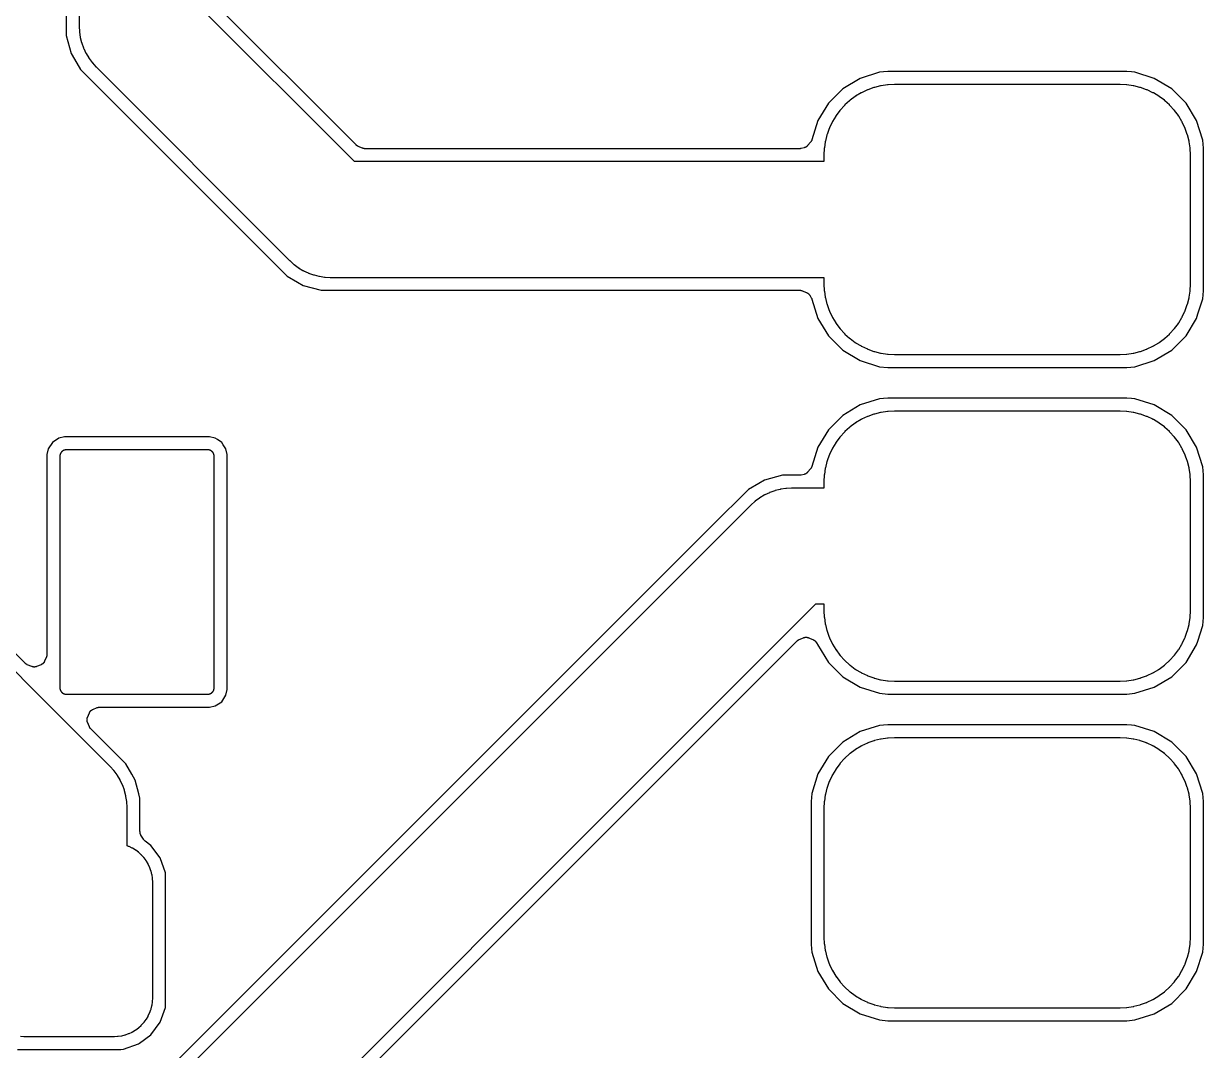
# Model space of a CAD drawing. Header units: metres. Extents: x 95.8 to 136.2, y -96.2 to -61.8.
# Drawn here: x 100.47 to 109.64, y -77.82 to -69.84 of the extents above; entities that cross this region are included whole.
import ezdxf

# ---------------------------------------------------------------- set-up
doc = ezdxf.new("R2010")
doc.units = ezdxf.units.M

msp = doc.modelspace()

# ---------------------------------------------------------------- linework, layer by layer
for points in [[(100.8998, -68.9869), (100.8998, -69.854), (100.8998, -69.8552), (100.8999, -69.8565), (100.9018, -69.8957), (100.9019, -69.8969), (100.902, -69.8981), (100.9021, -69.8993), (100.9023, -69.9006), (100.908, -69.9394), (100.9082, -69.9406), (100.9085, -69.9418), (100.9087, -69.943), (100.909, -69.9442), (100.9185, -69.9823), (100.9188, -69.9835), (100.9192, -69.9847), (100.9196, -69.9859), (100.92, -69.987), (100.9332, -70.024), (100.9336, -70.0251), (100.9341, -70.0263), (100.9346, -70.0274), (100.9351, -70.0285), (100.9519, -70.064), (100.9524, -70.0651), (100.953, -70.0662), (100.9536, -70.0673), (100.9542, -70.0684), (100.9744, -70.102), (100.975, -70.1031), (100.9757, -70.1041), (100.9764, -70.1051), (100.9771, -70.1061), (101.0005, -70.1377), (101.0012, -70.1386), (101.002, -70.1396), (101.0028, -70.1405), (101.0036, -70.1415), (101.03, -70.1706), (101.0308, -70.1715), (101.0317, -70.1723), (102.5362, -71.6768), (102.537, -71.6777), (102.5379, -71.6785), (102.567, -71.7049), (102.568, -71.7057), (102.5689, -71.7065), (102.5699, -71.7073), (102.5708, -71.708), (102.6024, -71.7314), (102.6034, -71.7321), (102.6044, -71.7328), (102.6054, -71.7335), (102.6065, -71.7341), (102.6401, -71.7543), (102.6412, -71.7549), (102.6423, -71.7555), (102.6434, -71.7561), (102.6445, -71.7566), (102.68, -71.7734), (102.6811, -71.7739), (102.6822, -71.7744), (102.6834, -71.7749), (102.6845, -71.7753), (102.7215, -71.7885), (102.7226, -71.7889), (102.7238, -71.7893), (102.725, -71.7897), (102.7262, -71.79), (102.7643, -71.7995), (102.7655, -71.7998), (102.7667, -71.8), (102.7679, -71.8003), (102.7691, -71.8005), (102.8079, -71.8062), (102.8092, -71.8064), (102.8104, -71.8065), (102.8116, -71.8066), (102.8128, -71.8067), (102.852, -71.8086), (102.8533, -71.8087), (102.8545, -71.8087), (106.6916, -71.8087), (106.6916, -71.8585), (106.6916, -71.8597), (106.6917, -71.861), (106.6941, -71.91), (106.6941, -71.9112), (106.6942, -71.9124), (106.6944, -71.9136), (106.6945, -71.9148), (106.7017, -71.9634), (106.7019, -71.9646), (106.7022, -71.9658), (106.7024, -71.967), (106.7027, -71.9682), (106.7146, -72.0158), (106.7149, -72.017), (106.7153, -72.0182), (106.7157, -72.0193), (106.7161, -72.0205), (106.7326, -72.0667), (106.733, -72.0678), (106.7335, -72.069), (106.7339, -72.0701), (106.7345, -72.0712), (106.7554, -72.1156), (106.756, -72.1167), (106.7565, -72.1178), (106.7571, -72.1188), (106.7578, -72.1199), (106.783, -72.162), (106.7836, -72.163), (106.7843, -72.1641), (106.785, -72.1651), (106.7857, -72.1661), (106.8149, -72.2055), (106.8157, -72.2065), (106.8164, -72.2074), (106.8172, -72.2084), (106.818, -72.2093), (106.851, -72.2456), (106.8518, -72.2465), (106.8527, -72.2474), (106.8536, -72.2483), (106.8545, -72.2491), (106.8908, -72.2821), (106.8917, -72.2829), (106.8927, -72.2837), (106.8936, -72.2844), (106.8946, -72.2852), (106.934, -72.3144), (106.935, -72.3151), (106.936, -72.3158), (106.9371, -72.3165), (106.9381, -72.3171), (106.9802, -72.3423), (106.9813, -72.343), (106.9823, -72.3436), (106.9834, -72.3441), (106.9845, -72.3447), (107.0289, -72.3656), (107.03, -72.3662), (107.0311, -72.3666), (107.0323, -72.3671), (107.0334, -72.3675), (107.0796, -72.384), (107.0808, -72.3844), (107.0819, -72.3848), (107.0831, -72.3852), (107.0843, -72.3855), (107.1319, -72.3974), (107.1331, -72.3977), (107.1343, -72.3979), (107.1355, -72.3982), (107.1367, -72.3984), (107.1853, -72.4056), (107.1865, -72.4057), (107.1877, -72.4059), (107.1889, -72.406), (107.1901, -72.406), (107.2391, -72.4084), (107.2404, -72.4085), (107.2416, -72.4085), (108.9916, -72.4085), (108.9928, -72.4085), (108.9941, -72.4084), (109.0431, -72.406), (109.0443, -72.406), (109.0455, -72.4059), (109.0467, -72.4057), (109.0479, -72.4056), (109.0965, -72.3984), (109.0977, -72.3982), (109.0989, -72.3979), (109.1001, -72.3977), (109.1013, -72.3974), (109.1489, -72.3855), (109.1501, -72.3852), (109.1513, -72.3848), (109.1524, -72.3844), (109.1536, -72.384), (109.1998, -72.3675), (109.2009, -72.3671), (109.2021, -72.3666), (109.2032, -72.3662), (109.2043, -72.3656), (109.2487, -72.3447), (109.2498, -72.3441), (109.2509, -72.3436), (109.2519, -72.343), (109.253, -72.3423), (109.2951, -72.3171), (109.2961, -72.3165), (109.2972, -72.3158), (109.2982, -72.3151), (109.2992, -72.3144), (109.3386, -72.2852), (109.3396, -72.2844), (109.3405, -72.2837), (109.3415, -72.2829), (109.3424, -72.2821), (109.3787, -72.2491), (109.3796, -72.2483), (109.3805, -72.2474), (109.3814, -72.2465), (109.3822, -72.2456), (109.4152, -72.2093), (109.416, -72.2084), (109.4168, -72.2074), (109.4175, -72.2065), (109.4183, -72.2055), (109.4475, -72.1661), (109.4482, -72.1651), (109.4489, -72.1641), (109.4496, -72.163), (109.4502, -72.162), (109.4754, -72.1199), (109.4761, -72.1188), (109.4767, -72.1178), (109.4772, -72.1167), (109.4778, -72.1156), (109.4987, -72.0712), (109.4993, -72.0701), (109.4997, -72.069), (109.5002, -72.0678), (109.5006, -72.0667), (109.5171, -72.0205), (109.5175, -72.0193), (109.5179, -72.0182), (109.5183, -72.017), (109.5186, -72.0158), (109.5305, -71.9682), (109.5308, -71.967), (109.531, -71.9658), (109.5313, -71.9646), (109.5315, -71.9634), (109.5387, -71.9148), (109.5388, -71.9136), (109.539, -71.9124), (109.5391, -71.9112), (109.5391, -71.91), (109.5415, -71.861), (109.5416, -71.8597), (109.5416, -71.8585), (109.5416, -70.8585), (109.5416, -70.8573), (109.5415, -70.856), (109.5391, -70.807), (109.5391, -70.8058), (109.539, -70.8046), (109.5388, -70.8034), (109.5387, -70.8022), (109.5315, -70.7536), (109.5313, -70.7524), (109.531, -70.7512), (109.5308, -70.75), (109.5305, -70.7488), (109.5186, -70.7012), (109.5183, -70.7), (109.5179, -70.6988), (109.5175, -70.6977), (109.5171, -70.6965), (109.5006, -70.6503), (109.5002, -70.6492), (109.4997, -70.648), (109.4993, -70.6469), (109.4987, -70.6458), (109.4778, -70.6014), (109.4772, -70.6003), (109.4767, -70.5992), (109.4761, -70.5982), (109.4754, -70.5971), (109.4502, -70.555), (109.4496, -70.554), (109.4489, -70.5529), (109.4482, -70.5519), (109.4475, -70.5509), (109.4183, -70.5115), (109.4175, -70.5105), (109.4168, -70.5096), (109.416, -70.5086), (109.4152, -70.5077), (109.3822, -70.4714), (109.3814, -70.4705), (109.3805, -70.4696), (109.3796, -70.4687), (109.3787, -70.4679), (109.3424, -70.4349), (109.3415, -70.4341), (109.3405, -70.4333), (109.3396, -70.4326), (109.3386, -70.4318), (109.2992, -70.4026), (109.2982, -70.4019), (109.2972, -70.4012), (109.2961, -70.4005), (109.2951, -70.3999), (109.253, -70.3747), (109.2519, -70.374), (109.2509, -70.3734), (109.2498, -70.3729), (109.2487, -70.3723), (109.2043, -70.3514), (109.2032, -70.3508), (109.2021, -70.3504), (109.2009, -70.3499), (109.1998, -70.3495), (109.1536, -70.333), (109.1524, -70.3326), (109.1513, -70.3322), (109.1501, -70.3318), (109.1489, -70.3315), (109.1013, -70.3196), (109.1001, -70.3193), (109.0989, -70.3191), (109.0977, -70.3188), (109.0965, -70.3186), (109.0479, -70.3114), (109.0467, -70.3113), (109.0455, -70.3111), (109.0443, -70.311), (109.0431, -70.311), (108.9941, -70.3086), (108.9928, -70.3085), (108.9916, -70.3085), (107.2416, -70.3085), (107.2404, -70.3085), (107.2391, -70.3086), (107.1901, -70.311), (107.1889, -70.311), (107.1877, -70.3111), (107.1865, -70.3113), (107.1853, -70.3114), (107.1367, -70.3186), (107.1355, -70.3188), (107.1343, -70.3191), (107.1331, -70.3193), (107.1319, -70.3196), (107.0843, -70.3315), (107.0831, -70.3318), (107.0819, -70.3322), (107.0808, -70.3326), (107.0796, -70.333), (107.0334, -70.3495), (107.0323, -70.3499), (107.0311, -70.3504), (107.03, -70.3508), (107.0289, -70.3514), (106.9845, -70.3723), (106.9834, -70.3729), (106.9823, -70.3734), (106.9813, -70.374), (106.9802, -70.3747), (106.9381, -70.3999), (106.9371, -70.4005), (106.936, -70.4012), (106.935, -70.4019), (106.934, -70.4026), (106.8946, -70.4318), (106.8936, -70.4326), (106.8927, -70.4333), (106.8917, -70.4341), (106.8908, -70.4349), (106.8545, -70.4679), (106.8536, -70.4687), (106.8527, -70.4696), (106.8518, -70.4705), (106.851, -70.4714), (106.818, -70.5077), (106.8172, -70.5086), (106.8164, -70.5096), (106.8157, -70.5105), (106.8149, -70.5115), (106.7857, -70.5509), (106.785, -70.5519), (106.7843, -70.5529), (106.7836, -70.554), (106.783, -70.555), (106.7578, -70.5971), (106.7571, -70.5982), (106.7565, -70.5992), (106.756, -70.6003), (106.7554, -70.6014), (106.7345, -70.6458), (106.7339, -70.6469), (106.7335, -70.648), (106.733, -70.6492), (106.7326, -70.6503), (106.7161, -70.6965), (106.7157, -70.6977), (106.7153, -70.6988), (106.7149, -70.7), (106.7146, -70.7012), (106.7027, -70.7488), (106.7024, -70.75), (106.7022, -70.7512), (106.7019, -70.7524), (106.7017, -70.7536), (106.6945, -70.8022), (106.6944, -70.8034), (106.6942, -70.8046), (106.6941, -70.8058), (106.6941, -70.807), (106.6917, -70.856), (106.6916, -70.8573), (106.6916, -70.8585), (106.6916, -70.9083), (103.041, -70.9083), (101.8002, -69.6675)], [(100.7995, -69.7719), (100.7995, -69.9265), (100.837, -70.0665), (100.8626, -70.1109), (100.8627, -70.1109), (100.9095, -70.192), (101.0194, -70.3019), (101.0194, -70.302), (102.4076, -71.6901), (102.5165, -71.799), (102.5976, -71.8458), (102.5976, -71.8458), (102.642, -71.8715), (102.782, -71.909), (106.5031, -71.909), (106.5044, -71.909), (106.5056, -71.9091), (106.5068, -71.9091), (106.508, -71.9092), (106.5093, -71.9094), (106.5105, -71.9095), (106.5117, -71.9097), (106.5129, -71.91), (106.5141, -71.9102), (106.5153, -71.9105), (106.5165, -71.9108), (106.5177, -71.9112), (106.5188, -71.9115), (106.52, -71.9119), (106.5211, -71.9124), (106.5223, -71.9128), (106.5569, -71.9272), (106.558, -71.9276), (106.5592, -71.9281), (106.5602, -71.9287), (106.5613, -71.9292), (106.5624, -71.9298), (106.5635, -71.9304), (106.5645, -71.9311), (106.5655, -71.9317), (106.5665, -71.9324), (106.5675, -71.9331), (106.5685, -71.9339), (106.5694, -71.9346), (106.5704, -71.9354), (106.5713, -71.9362), (106.5722, -71.9371), (106.5731, -71.9379), (106.5739, -71.9388), (106.5747, -71.9397), (106.5756, -71.9406), (106.5763, -71.9415), (106.5771, -71.9425), (106.5779, -71.9434), (106.5786, -71.9444), (106.5793, -71.9454), (106.5799, -71.9464), (106.5806, -71.9475), (106.5927, -71.9676), (106.5933, -71.9686), (106.5939, -71.9697), (106.5945, -71.9707), (106.595, -71.9718), (106.5955, -71.9729), (106.596, -71.974), (106.5965, -71.9751), (106.5969, -71.9763), (106.5973, -71.9774), (106.5977, -71.9785), (106.644, -72.1274), (106.7258, -72.2626), (106.8375, -72.3743), (106.9727, -72.456), (107.1242, -72.5033), (107.1873, -72.509), (109.0459, -72.509), (109.109, -72.5033), (109.2605, -72.456), (109.3957, -72.3743), (109.5074, -72.2626), (109.5891, -72.1274), (109.6, -72.0925), (109.6364, -71.9759), (109.6421, -71.9128), (109.6421, -70.8042), (109.6364, -70.7411), (109.5891, -70.5896), (109.5074, -70.4544), (109.3957, -70.3427), (109.2605, -70.2609), (109.109, -70.2137), (109.0822, -70.2113), (109.0459, -70.208), (107.1873, -70.208), (107.1542, -70.211), (107.1242, -70.2137), (106.9727, -70.2609), (106.8375, -70.3427), (106.7258, -70.4544), (106.644, -70.5896), (106.5977, -70.7385), (106.5973, -70.7396), (106.5969, -70.7408), (106.5964, -70.7419), (106.596, -70.7431), (106.5955, -70.7442), (106.595, -70.7453), (106.5944, -70.7464), (106.5938, -70.7475), (106.5932, -70.7485), (106.5926, -70.7496), (106.592, -70.7506), (106.5913, -70.7517), (106.5906, -70.7527), (106.5899, -70.7537), (106.5891, -70.7546), (106.5883, -70.7556), (106.5643, -70.7844), (106.5635, -70.7853), (106.5627, -70.7862), (106.5619, -70.7871), (106.561, -70.788), (106.5601, -70.7888), (106.5592, -70.7897), (106.5583, -70.7905), (106.5574, -70.7912), (106.5564, -70.792), (106.5555, -70.7927), (106.5545, -70.7934), (106.5534, -70.7941), (106.5524, -70.7948), (106.5514, -70.7954), (106.5503, -70.796), (106.5493, -70.7966), (106.5482, -70.7972), (106.5471, -70.7977), (106.546, -70.7982), (106.5448, -70.7987), (106.5437, -70.7991), (106.5426, -70.7995), (106.5414, -70.7999), (106.5402, -70.8003), (106.5391, -70.8006), (106.5379, -70.8009), (106.5151, -70.8065), (106.5139, -70.8068), (106.5127, -70.8071), (106.5116, -70.8073), (106.5104, -70.8075), (106.5092, -70.8076), (106.508, -70.8078), (106.5068, -70.8079), (106.5056, -70.8079), (106.5043, -70.808), (106.5031, -70.808), (103.1235, -70.808), (103.1223, -70.808), (103.1211, -70.8079), (103.1199, -70.8079), (103.1186, -70.8078), (103.1174, -70.8076), (103.1162, -70.8075), (103.115, -70.8073), (103.1138, -70.807), (103.1126, -70.8068), (103.1114, -70.8065), (103.1102, -70.8062), (103.109, -70.8058), (103.1078, -70.8055), (103.1067, -70.8051), (103.1055, -70.8046), (103.1044, -70.8042), (103.0697, -70.7898), (103.0686, -70.7894), (103.0675, -70.7888), (103.0664, -70.7883), (103.0653, -70.7877), (103.0642, -70.7872), (103.0632, -70.7865), (103.0621, -70.7859), (103.0611, -70.7852), (103.0601, -70.7845), (103.0591, -70.7838), (103.0581, -70.7831), (103.0572, -70.7823), (103.0562, -70.7815), (103.0553, -70.7807), (103.0544, -70.7799), (103.0535, -70.779), (101.9295, -69.655)], [(102.732, -78.3865), (105.272, -75.8465), (106.0645, -75.054), (106.4825, -74.6361), (106.4833, -74.6352), (106.4842, -74.6344), (106.4852, -74.6336), (106.4861, -74.6328), (106.4871, -74.632), (106.488, -74.6313), (106.489, -74.6305), (106.49, -74.6298), (106.4911, -74.6292), (106.4921, -74.6285), (106.4932, -74.6279), (106.4943, -74.6273), (106.4953, -74.6268), (106.4964, -74.6262), (106.4976, -74.6257), (106.4987, -74.6252), (106.5333, -74.6109), (106.5345, -74.6104), (106.5356, -74.61), (106.5368, -74.6096), (106.538, -74.6092), (106.5391, -74.6089), (106.5403, -74.6086), (106.5415, -74.6083), (106.5427, -74.608), (106.5439, -74.6078), (106.5451, -74.6076), (106.5463, -74.6074), (106.5476, -74.6073), (106.5488, -74.6072), (106.55, -74.6071), (106.5512, -74.6071), (106.5525, -74.6071), (106.5537, -74.6071), (106.5549, -74.6071), (106.5561, -74.6072), (106.5574, -74.6073), (106.5586, -74.6074), (106.5598, -74.6076), (106.561, -74.6078), (106.5622, -74.608), (106.5634, -74.6083), (106.5646, -74.6086), (106.5658, -74.6089), (106.567, -74.6092), (106.5682, -74.6096), (106.5693, -74.61), (106.5705, -74.6104), (106.5716, -74.6109), (106.6063, -74.6252), (106.6074, -74.6257), (106.6085, -74.6262), (106.6097, -74.6268), (106.6108, -74.6274), (106.6119, -74.628), (106.6129, -74.6286), (106.614, -74.6292), (106.615, -74.6299), (106.6161, -74.6306), (106.6171, -74.6314), (106.6181, -74.6321), (106.619, -74.6329), (106.62, -74.6337), (106.6209, -74.6346), (106.6218, -74.6354), (106.6227, -74.6363), (106.6236, -74.6372), (106.6244, -74.6381), (106.6252, -74.6391), (106.626, -74.64), (106.6268, -74.641), (106.6275, -74.642), (106.6283, -74.643), (106.6383, -74.6576), (106.639, -74.6586), (106.6397, -74.6597), (106.6404, -74.6608), (106.641, -74.662), (106.6416, -74.6631), (106.6422, -74.6643), (106.6424, -74.6648), (106.7258, -74.8026), (106.8375, -74.9143), (106.9727, -74.996), (107.1242, -75.0433), (107.1873, -75.049), (109.0459, -75.049), (109.109, -75.0433), (109.2605, -74.996), (109.3957, -74.9143), (109.5074, -74.8026), (109.5891, -74.6674), (109.5986, -74.6371), (109.6364, -74.5159), (109.6421, -74.4528), (109.6421, -73.3442), (109.6364, -73.2811), (109.5891, -73.1296), (109.5074, -72.9944), (109.3957, -72.8827), (109.2605, -72.8009), (109.109, -72.7537), (109.0822, -72.7513), (109.0459, -72.748), (107.1873, -72.748), (107.1542, -72.751), (107.1242, -72.7537), (106.9727, -72.8009), (106.8375, -72.8827), (106.7258, -72.9944), (106.644, -73.1296), (106.5977, -73.2785), (106.5973, -73.2796), (106.5969, -73.2808), (106.5964, -73.2819), (106.596, -73.2831), (106.5955, -73.2842), (106.595, -73.2853), (106.5944, -73.2864), (106.5938, -73.2875), (106.5932, -73.2885), (106.5926, -73.2896), (106.592, -73.2906), (106.5913, -73.2917), (106.5906, -73.2927), (106.5899, -73.2937), (106.5891, -73.2946), (106.5883, -73.2956), (106.5643, -73.3244), (106.5635, -73.3253), (106.5627, -73.3262), (106.5619, -73.3271), (106.561, -73.328), (106.5601, -73.3288), (106.5592, -73.3297), (106.5583, -73.3305), (106.5574, -73.3312), (106.5564, -73.332), (106.5555, -73.3327), (106.5545, -73.3334), (106.5534, -73.3341), (106.5524, -73.3348), (106.5514, -73.3354), (106.5503, -73.336), (106.5493, -73.3366), (106.5482, -73.3372), (106.5471, -73.3377), (106.546, -73.3382), (106.5448, -73.3387), (106.5437, -73.3391), (106.5426, -73.3395), (106.5414, -73.3399), (106.5402, -73.3403), (106.5391, -73.3406), (106.5379, -73.3409), (106.5151, -73.3465), (106.5139, -73.3468), (106.5127, -73.3471), (106.5116, -73.3473), (106.5104, -73.3475), (106.5092, -73.3476), (106.508, -73.3478), (106.5068, -73.3479), (106.5056, -73.3479), (106.5043, -73.348), (106.5031, -73.348), (106.369, -73.348), (106.229, -73.3855), (106.1848, -73.411), (106.1035, -73.458), (105.8227, -73.7387), (104.8741, -74.6874), (100.4886, -79.0728)], [(101.2722, -79.7045), (106.628, -74.3487), (106.6916, -74.3487), (106.6916, -74.3985), (106.6916, -74.3997), (106.6917, -74.401), (106.6941, -74.45), (106.6941, -74.4512), (106.6942, -74.4524), (106.6944, -74.4536), (106.6945, -74.4548), (106.7017, -74.5034), (106.7019, -74.5046), (106.7022, -74.5058), (106.7024, -74.507), (106.7027, -74.5082), (106.7146, -74.5558), (106.7149, -74.557), (106.7153, -74.5582), (106.7157, -74.5593), (106.7161, -74.5605), (106.7326, -74.6067), (106.733, -74.6078), (106.7335, -74.609), (106.7339, -74.6101), (106.7345, -74.6112), (106.7554, -74.6556), (106.756, -74.6567), (106.7565, -74.6578), (106.7571, -74.6588), (106.7578, -74.6599), (106.783, -74.702), (106.7836, -74.703), (106.7843, -74.7041), (106.785, -74.7051), (106.7857, -74.7061), (106.8149, -74.7455), (106.8157, -74.7465), (106.8164, -74.7474), (106.8172, -74.7484), (106.818, -74.7493), (106.851, -74.7856), (106.8518, -74.7865), (106.8527, -74.7874), (106.8536, -74.7883), (106.8545, -74.7891), (106.8908, -74.8221), (106.8917, -74.8229), (106.8927, -74.8237), (106.8936, -74.8244), (106.8946, -74.8252), (106.934, -74.8544), (106.935, -74.8551), (106.936, -74.8558), (106.9371, -74.8565), (106.9381, -74.8571), (106.9802, -74.8823), (106.9813, -74.883), (106.9823, -74.8836), (106.9834, -74.8841), (106.9845, -74.8847), (107.0289, -74.9056), (107.03, -74.9062), (107.0311, -74.9066), (107.0323, -74.9071), (107.0334, -74.9075), (107.0796, -74.924), (107.0808, -74.9244), (107.0819, -74.9248), (107.0831, -74.9252), (107.0843, -74.9255), (107.1319, -74.9374), (107.1331, -74.9377), (107.1343, -74.9379), (107.1355, -74.9382), (107.1367, -74.9384), (107.1853, -74.9456), (107.1865, -74.9457), (107.1877, -74.9459), (107.1889, -74.946), (107.1901, -74.946), (107.2391, -74.9484), (107.2404, -74.9485), (107.2416, -74.9485), (108.9916, -74.9485), (108.9928, -74.9485), (108.9941, -74.9484), (109.0431, -74.946), (109.0443, -74.946), (109.0455, -74.9459), (109.0467, -74.9457), (109.0479, -74.9456), (109.0965, -74.9384), (109.0977, -74.9382), (109.0989, -74.9379), (109.1001, -74.9377), (109.1013, -74.9374), (109.1489, -74.9255), (109.1501, -74.9252), (109.1513, -74.9248), (109.1524, -74.9244), (109.1536, -74.924), (109.1998, -74.9075), (109.2009, -74.9071), (109.2021, -74.9066), (109.2032, -74.9062), (109.2043, -74.9056), (109.2487, -74.8847), (109.2498, -74.8841), (109.2509, -74.8836), (109.2519, -74.883), (109.253, -74.8823), (109.2951, -74.8571), (109.2961, -74.8565), (109.2972, -74.8558), (109.2982, -74.8551), (109.2992, -74.8544), (109.3386, -74.8252), (109.3396, -74.8244), (109.3405, -74.8237), (109.3415, -74.8229), (109.3424, -74.8221), (109.3787, -74.7891), (109.3796, -74.7883), (109.3805, -74.7874), (109.3814, -74.7865), (109.3822, -74.7856), (109.4152, -74.7493), (109.416, -74.7484), (109.4168, -74.7474), (109.4175, -74.7465), (109.4183, -74.7455), (109.4475, -74.7061), (109.4482, -74.7051), (109.4489, -74.7041), (109.4496, -74.703), (109.4502, -74.702), (109.4754, -74.6599), (109.4761, -74.6588), (109.4767, -74.6578), (109.4772, -74.6567), (109.4778, -74.6556), (109.4987, -74.6112), (109.4993, -74.6101), (109.4997, -74.609), (109.5002, -74.6078), (109.5006, -74.6067), (109.5171, -74.5605), (109.5175, -74.5593), (109.5179, -74.5582), (109.5183, -74.557), (109.5186, -74.5558), (109.5305, -74.5082), (109.5308, -74.507), (109.531, -74.5058), (109.5313, -74.5046), (109.5315, -74.5034), (109.5387, -74.4548), (109.5388, -74.4536), (109.539, -74.4524), (109.5391, -74.4512), (109.5391, -74.45), (109.5415, -74.401), (109.5416, -74.3997), (109.5416, -74.3985), (109.5416, -73.3985), (109.5416, -73.3973), (109.5415, -73.396), (109.5391, -73.347), (109.5391, -73.3458), (109.539, -73.3446), (109.5388, -73.3434), (109.5387, -73.3422), (109.5315, -73.2936), (109.5313, -73.2924), (109.531, -73.2912), (109.5308, -73.29), (109.5305, -73.2888), (109.5186, -73.2412), (109.5183, -73.24), (109.5179, -73.2388), (109.5175, -73.2377), (109.5171, -73.2365), (109.5006, -73.1903), (109.5002, -73.1892), (109.4997, -73.188), (109.4993, -73.1869), (109.4987, -73.1858), (109.4778, -73.1414), (109.4772, -73.1403), (109.4767, -73.1392), (109.4761, -73.1382), (109.4754, -73.1371), (109.4502, -73.095), (109.4496, -73.094), (109.4489, -73.0929), (109.4482, -73.0919), (109.4475, -73.0909), (109.4183, -73.0515), (109.4175, -73.0505), (109.4168, -73.0496), (109.416, -73.0486), (109.4152, -73.0477), (109.3822, -73.0114), (109.3814, -73.0105), (109.3805, -73.0096), (109.3796, -73.0087), (109.3787, -73.0079), (109.3424, -72.9749), (109.3415, -72.9741), (109.3405, -72.9733), (109.3396, -72.9726), (109.3386, -72.9718), (109.2992, -72.9426), (109.2982, -72.9419), (109.2972, -72.9412), (109.2961, -72.9405), (109.2951, -72.9399), (109.253, -72.9147), (109.2519, -72.914), (109.2509, -72.9134), (109.2498, -72.9129), (109.2487, -72.9123), (109.2043, -72.8914), (109.2032, -72.8908), (109.2021, -72.8904), (109.2009, -72.8899), (109.1998, -72.8895), (109.1536, -72.873), (109.1524, -72.8726), (109.1513, -72.8722), (109.1501, -72.8718), (109.1489, -72.8715), (109.1013, -72.8596), (109.1001, -72.8593), (109.0989, -72.8591), (109.0977, -72.8588), (109.0965, -72.8586), (109.0479, -72.8514), (109.0467, -72.8513), (109.0455, -72.8511), (109.0443, -72.851), (109.0431, -72.851), (108.9941, -72.8486), (108.9928, -72.8485), (108.9916, -72.8485), (107.2416, -72.8485), (107.2404, -72.8485), (107.2391, -72.8486), (107.1901, -72.851), (107.1889, -72.851), (107.1877, -72.8511), (107.1865, -72.8513), (107.1853, -72.8514), (107.1367, -72.8586), (107.1355, -72.8588), (107.1343, -72.8591), (107.1331, -72.8593), (107.1319, -72.8596), (107.0843, -72.8715), (107.0831, -72.8718), (107.0819, -72.8722), (107.0808, -72.8726), (107.0796, -72.873), (107.0334, -72.8895), (107.0323, -72.8899), (107.0311, -72.8904), (107.03, -72.8908), (107.0289, -72.8914), (106.9845, -72.9123), (106.9834, -72.9129), (106.9823, -72.9134), (106.9813, -72.914), (106.9802, -72.9147), (106.9381, -72.9399), (106.9371, -72.9405), (106.936, -72.9412), (106.935, -72.9419), (106.934, -72.9426), (106.8946, -72.9718), (106.8936, -72.9726), (106.8927, -72.9733), (106.8917, -72.9741), (106.8908, -72.9749), (106.8545, -73.0079), (106.8536, -73.0087), (106.8527, -73.0096), (106.8518, -73.0105), (106.851, -73.0114), (106.818, -73.0477), (106.8172, -73.0486), (106.8164, -73.0496), (106.8157, -73.0505), (106.8149, -73.0515), (106.7857, -73.0909), (106.785, -73.0919), (106.7843, -73.0929), (106.7836, -73.094), (106.783, -73.095), (106.7578, -73.1371), (106.7571, -73.1382), (106.7565, -73.1392), (106.756, -73.1403), (106.7554, -73.1414), (106.7345, -73.1858), (106.7339, -73.1869), (106.7335, -73.188), (106.733, -73.1892), (106.7326, -73.1903), (106.7161, -73.2365), (106.7157, -73.2377), (106.7153, -73.2388), (106.7149, -73.24), (106.7146, -73.2412), (106.7027, -73.2888), (106.7024, -73.29), (106.7022, -73.2912), (106.7019, -73.2924), (106.7017, -73.2936), (106.6945, -73.3422), (106.6944, -73.3434), (106.6942, -73.3446), (106.6941, -73.3458), (106.6941, -73.347), (106.6917, -73.396), (106.6916, -73.3973), (106.6916, -73.3985), (106.6916, -73.4483), (106.4415, -73.4483), (106.4403, -73.4483), (106.439, -73.4484), (106.3998, -73.4503), (106.3986, -73.4504), (106.3974, -73.4505), (106.3962, -73.4506), (106.3949, -73.4508), (106.3561, -73.4565), (106.3549, -73.4567), (106.3537, -73.457), (106.3525, -73.4572), (106.3513, -73.4575), (106.3132, -73.467), (106.312, -73.4673), (106.3108, -73.4677), (106.3096, -73.4681), (106.3085, -73.4685), (106.2715, -73.4817), (106.2704, -73.4821), (106.2692, -73.4826), (106.2681, -73.4831), (106.267, -73.4836), (106.2315, -73.5004), (106.2304, -73.5009), (106.2293, -73.5015), (106.2282, -73.5021), (106.2271, -73.5027), (106.1935, -73.5229), (106.1924, -73.5235), (106.1914, -73.5242), (106.1904, -73.5249), (106.1894, -73.5256), (106.1578, -73.549), (106.1569, -73.5497), (106.1559, -73.5505), (106.155, -73.5513), (106.154, -73.5521), (106.1249, -73.5785), (106.124, -73.5793), (106.1232, -73.5802), (100.5037, -79.1997)], [(100.4201, -77.8125), (101.2239, -77.8125), (101.2459, -77.8104), (101.3613, -77.7701), (101.3692, -77.7642), (101.4584, -77.6984), (101.5301, -77.6013), (101.5704, -77.4859), (101.5725, -77.4639), (101.5725, -76.4601), (101.5704, -76.4381), (101.5301, -76.3227), (101.4584, -76.2256), (101.4127, -76.1919), (101.4117, -76.1911), (101.4108, -76.1904), (101.4098, -76.1896), (101.4089, -76.1888), (101.408, -76.188), (101.4071, -76.1871), (101.4063, -76.1862), (101.4054, -76.1853), (101.4046, -76.1844), (101.4038, -76.1835), (101.4031, -76.1825), (101.4023, -76.1815), (101.4016, -76.1805), (101.4009, -76.1795), (101.4002, -76.1785), (101.3996, -76.1775), (101.3802, -76.1453), (101.3796, -76.1443), (101.379, -76.1432), (101.3784, -76.1421), (101.3779, -76.141), (101.3774, -76.1399), (101.3769, -76.1388), (101.3764, -76.1376), (101.376, -76.1365), (101.3756, -76.1353), (101.3752, -76.1341), (101.3749, -76.133), (101.3746, -76.1318), (101.3743, -76.1306), (101.374, -76.1294), (101.3738, -76.1282), (101.3736, -76.1269), (101.3734, -76.1257), (101.3733, -76.1245), (101.3732, -76.1233), (101.3726, -76.116), (101.3726, -76.1147), (101.3725, -76.1135), (101.3725, -76.1122), (101.3725, -75.8575), (101.3636, -75.8242), (101.335, -75.7175), (101.3093, -75.6731), (101.2625, -75.592), (101.1537, -75.4832), (101.1536, -75.4831), (100.99, -75.3195), (100.9892, -75.3186), (100.9883, -75.3177), (100.9875, -75.3168), (100.9867, -75.3159), (100.986, -75.3149), (100.9852, -75.3139), (100.9845, -75.3129), (100.9838, -75.3119), (100.9831, -75.3109), (100.9825, -75.3099), (100.9819, -75.3088), (100.9813, -75.3077), (100.9807, -75.3066), (100.9802, -75.3055), (100.9797, -75.3044), (100.9792, -75.3033), (100.9648, -75.2686), (100.9644, -75.2675), (100.964, -75.2663), (100.9636, -75.2652), (100.9632, -75.264), (100.9628, -75.2628), (100.9625, -75.2616), (100.9622, -75.2605), (100.962, -75.2593), (100.9618, -75.258), (100.9616, -75.2568), (100.9614, -75.2556), (100.9613, -75.2544), (100.9612, -75.2532), (100.9611, -75.252), (100.961, -75.2507), (100.961, -75.2495), (100.961, -75.2483), (100.9611, -75.247), (100.9612, -75.2458), (100.9613, -75.2446), (100.9614, -75.2434), (100.9616, -75.2422), (100.9618, -75.241), (100.962, -75.2397), (100.9622, -75.2385), (100.9625, -75.2374), (100.9628, -75.2362), (100.9632, -75.235), (100.9636, -75.2338), (100.964, -75.2327), (100.9644, -75.2315), (100.9648, -75.2304), (100.9792, -75.1957), (100.9797, -75.1946), (100.9802, -75.1935), (100.9807, -75.1924), (100.9813, -75.1913), (100.9819, -75.1902), (100.9825, -75.1891), (100.9831, -75.1881), (100.9838, -75.1871), (100.9845, -75.1861), (100.9852, -75.1851), (100.986, -75.1841), (100.9867, -75.1831), (100.9875, -75.1822), (100.9883, -75.1813), (100.9892, -75.1804), (100.99, -75.1795), (100.9909, -75.1786), (100.9918, -75.1778), (100.9927, -75.177), (100.9937, -75.1762), (100.9946, -75.1754), (100.9956, -75.1747), (100.9966, -75.174), (100.9976, -75.1733), (100.9986, -75.1726), (100.9997, -75.172), (101.0007, -75.1713), (101.0018, -75.1708), (101.0029, -75.1702), (101.004, -75.1697), (101.0051, -75.1691), (101.0062, -75.1687), (101.0409, -75.1543), (101.042, -75.1539), (101.0432, -75.1534), (101.0443, -75.153), (101.0455, -75.1527), (101.0467, -75.1523), (101.0479, -75.152), (101.0491, -75.1517), (101.0503, -75.1515), (101.0515, -75.1512), (101.0527, -75.151), (101.0539, -75.1509), (101.0551, -75.1507), (101.0564, -75.1506), (101.0576, -75.1506), (101.0588, -75.1505), (101.06, -75.1505), (101.9148, -75.1505), (101.9587, -75.1418), (102.0085, -75.1085), (102.0418, -75.0587), (102.0505, -75.0148), (102.0505, -73.1852), (102.0418, -73.1413), (102.0207, -73.1098), (102.0085, -73.0915), (101.977, -73.0705), (101.9587, -73.0582), (101.9148, -73.0495), (100.7852, -73.0495), (100.7413, -73.0582), (100.6915, -73.0915), (100.6582, -73.1413), (100.6495, -73.1852), (100.6495, -74.74), (100.6495, -74.7412), (100.6494, -74.7424), (100.6494, -74.7436), (100.6493, -74.7449), (100.6491, -74.7461), (100.649, -74.7473), (100.6488, -74.7485), (100.6485, -74.7497), (100.6483, -74.7509), (100.648, -74.7521), (100.6477, -74.7533), (100.6473, -74.7545), (100.647, -74.7557), (100.6466, -74.7568), (100.6461, -74.758), (100.6457, -74.7591), (100.6313, -74.7938), (100.6309, -74.7949), (100.6303, -74.796), (100.6298, -74.7971), (100.6292, -74.7982), (100.6287, -74.7993), (100.628, -74.8003), (100.6274, -74.8014), (100.6267, -74.8024), (100.626, -74.8034), (100.6253, -74.8044), (100.6246, -74.8054), (100.6238, -74.8063), (100.623, -74.8073), (100.6222, -74.8082), (100.6214, -74.8091), (100.6205, -74.81), (100.6196, -74.8108), (100.6187, -74.8117), (100.6178, -74.8125), (100.6169, -74.8133), (100.6159, -74.814), (100.6149, -74.8148), (100.6139, -74.8155), (100.6129, -74.8162), (100.6119, -74.8169), (100.6109, -74.8175), (100.6098, -74.8181), (100.6087, -74.8187), (100.6076, -74.8193), (100.6065, -74.8198), (100.6054, -74.8203), (100.6043, -74.8208), (100.5696, -74.8352), (100.5685, -74.8356), (100.5673, -74.836), (100.5662, -74.8364), (100.565, -74.8368), (100.5638, -74.8372), (100.5626, -74.8375), (100.5615, -74.8378), (100.5603, -74.838), (100.559, -74.8382), (100.5578, -74.8384), (100.5566, -74.8386), (100.5554, -74.8387), (100.5542, -74.8388), (100.553, -74.8389), (100.5517, -74.839), (100.5505, -74.839), (100.5493, -74.839), (100.548, -74.8389), (100.5468, -74.8388), (100.5456, -74.8387), (100.5444, -74.8386), (100.5432, -74.8384), (100.542, -74.8382), (100.5407, -74.838), (100.5395, -74.8378), (100.5384, -74.8375), (100.5372, -74.8372), (100.536, -74.8368), (100.5348, -74.8364), (100.5337, -74.836), (100.5325, -74.8356), (100.5314, -74.8352), (100.4967, -74.8208), (100.4956, -74.8203), (100.4945, -74.8198), (100.4934, -74.8193), (100.4923, -74.8187), (100.4912, -74.8181), (100.4901, -74.8175), (100.4891, -74.8169), (100.4881, -74.8162), (100.4871, -74.8155), (100.4861, -74.8148), (100.4851, -74.814), (100.4841, -74.8133), (100.4832, -74.8125), (100.4823, -74.8117), (100.4814, -74.8108), (100.4805, -74.81), (99.8935, -74.223)], [(100.8, -75.05), (101.9, -75.05), (101.9012, -75.05), (101.9025, -75.0499), (101.9037, -75.0499), (101.9049, -75.0498), (101.9061, -75.0496), (101.9073, -75.0495), (101.9085, -75.0493), (101.9098, -75.049), (101.911, -75.0488), (101.9121, -75.0485), (101.9133, -75.0482), (101.9145, -75.0478), (101.9157, -75.0475), (101.9168, -75.0471), (101.918, -75.0466), (101.9191, -75.0462), (101.9203, -75.0457), (101.9214, -75.0452), (101.9225, -75.0447), (101.9236, -75.0441), (101.9246, -75.0435), (101.9257, -75.0429), (101.9267, -75.0422), (101.9278, -75.0416), (101.9288, -75.0409), (101.9298, -75.0402), (101.9308, -75.0394), (101.9317, -75.0387), (101.9327, -75.0379), (101.9336, -75.037), (101.9345, -75.0362), (101.9354, -75.0354), (101.9362, -75.0345), (101.937, -75.0336), (101.9379, -75.0327), (101.9387, -75.0317), (101.9394, -75.0308), (101.9402, -75.0298), (101.9409, -75.0288), (101.9416, -75.0278), (101.9422, -75.0267), (101.9429, -75.0257), (101.9435, -75.0246), (101.9441, -75.0236), (101.9447, -75.0225), (101.9452, -75.0214), (101.9457, -75.0203), (101.9462, -75.0191), (101.9466, -75.018), (101.9471, -75.0168), (101.9475, -75.0157), (101.9478, -75.0145), (101.9482, -75.0133), (101.9485, -75.0121), (101.9488, -75.011), (101.949, -75.0098), (101.9493, -75.0085), (101.9495, -75.0073), (101.9496, -75.0061), (101.9498, -75.0049), (101.9499, -75.0037), (101.9499, -75.0025), (101.95, -75.0012), (101.95, -75), (101.95, -73.2), (101.95, -73.1988), (101.9499, -73.1975), (101.9499, -73.1963), (101.9498, -73.1951), (101.9496, -73.1939), (101.9495, -73.1927), (101.9493, -73.1915), (101.949, -73.1902), (101.9488, -73.189), (101.9485, -73.1879), (101.9482, -73.1867), (101.9478, -73.1855), (101.9475, -73.1843), (101.9471, -73.1832), (101.9466, -73.182), (101.9462, -73.1809), (101.9457, -73.1797), (101.9452, -73.1786), (101.9447, -73.1775), (101.9441, -73.1764), (101.9435, -73.1754), (101.9429, -73.1743), (101.9422, -73.1733), (101.9416, -73.1722), (101.9409, -73.1712), (101.9402, -73.1702), (101.9394, -73.1692), (101.9387, -73.1683), (101.9379, -73.1673), (101.937, -73.1664), (101.9362, -73.1655), (101.9354, -73.1646), (101.9345, -73.1638), (101.9336, -73.163), (101.9327, -73.1621), (101.9317, -73.1613), (101.9308, -73.1606), (101.9298, -73.1598), (101.9288, -73.1591), (101.9278, -73.1584), (101.9267, -73.1578), (101.9257, -73.1571), (101.9246, -73.1565), (101.9236, -73.1559), (101.9225, -73.1553), (101.9214, -73.1548), (101.9203, -73.1543), (101.9191, -73.1538), (101.918, -73.1534), (101.9168, -73.1529), (101.9157, -73.1525), (101.9145, -73.1522), (101.9133, -73.1518), (101.9121, -73.1515), (101.911, -73.1512), (101.9098, -73.151), (101.9085, -73.1507), (101.9073, -73.1505), (101.9061, -73.1504), (101.9049, -73.1502), (101.9037, -73.1501), (101.9025, -73.1501), (101.9012, -73.15), (101.9, -73.15), (100.8, -73.15), (100.7988, -73.15), (100.7975, -73.1501), (100.7963, -73.1501), (100.7951, -73.1502), (100.7939, -73.1504), (100.7927, -73.1505), (100.7915, -73.1507), (100.7902, -73.151), (100.789, -73.1512), (100.7879, -73.1515), (100.7867, -73.1518), (100.7855, -73.1522), (100.7843, -73.1525), (100.7832, -73.1529), (100.782, -73.1534), (100.7809, -73.1538), (100.7797, -73.1543), (100.7786, -73.1548), (100.7775, -73.1553), (100.7764, -73.1559), (100.7754, -73.1565), (100.7743, -73.1571), (100.7733, -73.1578), (100.7722, -73.1584), (100.7712, -73.1591), (100.7702, -73.1598), (100.7692, -73.1606), (100.7683, -73.1613), (100.7673, -73.1621), (100.7664, -73.163), (100.7655, -73.1638), (100.7646, -73.1646), (100.7638, -73.1655), (100.763, -73.1664), (100.7621, -73.1673), (100.7613, -73.1683), (100.7606, -73.1692), (100.7598, -73.1702), (100.7591, -73.1712), (100.7584, -73.1722), (100.7578, -73.1733), (100.7571, -73.1743), (100.7565, -73.1754), (100.7559, -73.1764), (100.7553, -73.1775), (100.7548, -73.1786), (100.7543, -73.1797), (100.7538, -73.1809), (100.7534, -73.182), (100.7529, -73.1832), (100.7525, -73.1843), (100.7522, -73.1855), (100.7518, -73.1867), (100.7515, -73.1879), (100.7512, -73.189), (100.751, -73.1902), (100.7507, -73.1915), (100.7505, -73.1927), (100.7504, -73.1939), (100.7502, -73.1951), (100.7501, -73.1963), (100.7501, -73.1975), (100.75, -73.1988), (100.75, -73.2), (100.75, -75), (100.75, -75.0012), (100.7501, -75.0025), (100.7501, -75.0037), (100.7502, -75.0049), (100.7504, -75.0061), (100.7505, -75.0073), (100.7507, -75.0085), (100.751, -75.0098), (100.7512, -75.011), (100.7515, -75.0121), (100.7518, -75.0133), (100.7522, -75.0145), (100.7525, -75.0157), (100.7529, -75.0168), (100.7534, -75.018), (100.7538, -75.0191), (100.7543, -75.0203), (100.7548, -75.0214), (100.7553, -75.0225), (100.7559, -75.0236), (100.7565, -75.0246), (100.7571, -75.0257), (100.7578, -75.0267), (100.7584, -75.0278), (100.7591, -75.0288), (100.7598, -75.0298), (100.7606, -75.0308), (100.7613, -75.0317), (100.7621, -75.0327), (100.763, -75.0336), (100.7638, -75.0345), (100.7646, -75.0354), (100.7655, -75.0362), (100.7664, -75.037), (100.7673, -75.0379), (100.7683, -75.0387), (100.7692, -75.0394), (100.7702, -75.0402), (100.7712, -75.0409), (100.7722, -75.0416), (100.7733, -75.0422), (100.7743, -75.0429), (100.7754, -75.0435), (100.7764, -75.0441), (100.7775, -75.0447), (100.7786, -75.0452), (100.7797, -75.0457), (100.7809, -75.0462), (100.782, -75.0466), (100.7832, -75.0471), (100.7843, -75.0475), (100.7855, -75.0478), (100.7867, -75.0482), (100.7879, -75.0485), (100.789, -75.0488), (100.7902, -75.049), (100.7915, -75.0493), (100.7927, -75.0495), (100.7939, -75.0496), (100.7951, -75.0498), (100.7963, -75.0499), (100.7975, -75.0499), (100.7988, -75.05), (100.8, -75.05)], [(100.445, -77.7107), (100.4695, -77.7119), (100.4708, -77.712), (100.472, -77.712), (101.172, -77.712), (101.1732, -77.712), (101.1745, -77.7119), (101.199, -77.7107), (101.2002, -77.7107), (101.2014, -77.7106), (101.2026, -77.7104), (101.2038, -77.7103), (101.2281, -77.7067), (101.2293, -77.7065), (101.2305, -77.7062), (101.2317, -77.706), (101.2329, -77.7057), (101.2567, -77.6997), (101.2579, -77.6994), (101.2591, -77.6991), (101.2603, -77.6987), (101.2614, -77.6983), (101.2845, -77.69), (101.2857, -77.6896), (101.2868, -77.6892), (101.2879, -77.6887), (101.289, -77.6882), (101.3112, -77.6777), (101.3123, -77.6771), (101.3134, -77.6766), (101.3145, -77.676), (101.3156, -77.6754), (101.3366, -77.6628), (101.3376, -77.6621), (101.3387, -77.6614), (101.3397, -77.6607), (101.3407, -77.66), (101.3604, -77.6454), (101.3614, -77.6447), (101.3623, -77.6439), (101.3633, -77.6431), (101.3642, -77.6423), (101.3824, -77.6258), (101.3833, -77.625), (101.3841, -77.6241), (101.385, -77.6233), (101.3858, -77.6224), (101.4023, -77.6042), (101.4031, -77.6033), (101.4039, -77.6023), (101.4047, -77.6014), (101.4054, -77.6004), (101.42, -77.5807), (101.4207, -77.5797), (101.4214, -77.5787), (101.4221, -77.5776), (101.4228, -77.5766), (101.4354, -77.5556), (101.436, -77.5545), (101.4366, -77.5534), (101.4371, -77.5523), (101.4377, -77.5512), (101.4482, -77.529), (101.4487, -77.5279), (101.4492, -77.5268), (101.4496, -77.5257), (101.45, -77.5245), (101.4583, -77.5014), (101.4587, -77.5003), (101.4591, -77.4991), (101.4594, -77.4979), (101.4597, -77.4967), (101.4657, -77.4729), (101.466, -77.4717), (101.4662, -77.4705), (101.4665, -77.4693), (101.4667, -77.4681), (101.4703, -77.4438), (101.4704, -77.4426), (101.4706, -77.4414), (101.4707, -77.4402), (101.4707, -77.439), (101.4719, -77.4145), (101.472, -77.4132), (101.472, -77.412), (101.472, -76.512), (101.472, -76.5108), (101.4719, -76.5095), (101.4707, -76.485), (101.4707, -76.4838), (101.4706, -76.4826), (101.4704, -76.4814), (101.4703, -76.4802), (101.4667, -76.4559), (101.4665, -76.4547), (101.4662, -76.4535), (101.466, -76.4523), (101.4657, -76.4511), (101.4597, -76.4273), (101.4594, -76.4261), (101.4591, -76.4249), (101.4587, -76.4237), (101.4583, -76.4226), (101.45, -76.3995), (101.4496, -76.3983), (101.4492, -76.3972), (101.4487, -76.3961), (101.4482, -76.395), (101.4377, -76.3728), (101.4371, -76.3717), (101.4366, -76.3706), (101.436, -76.3695), (101.4354, -76.3684), (101.4228, -76.3474), (101.4221, -76.3464), (101.4214, -76.3453), (101.4207, -76.3443), (101.42, -76.3433), (101.4054, -76.3236), (101.4047, -76.3226), (101.4039, -76.3217), (101.4031, -76.3207), (101.4023, -76.3198), (101.3858, -76.3016), (101.385, -76.3007), (101.3841, -76.2999), (101.3833, -76.299), (101.3824, -76.2982), (101.3642, -76.2817), (101.3633, -76.2809), (101.3623, -76.2801), (101.3614, -76.2793), (101.3604, -76.2786), (101.3407, -76.264), (101.3397, -76.2633), (101.3387, -76.2626), (101.3376, -76.2619), (101.3366, -76.2612), (101.3156, -76.2486), (101.3145, -76.248), (101.3134, -76.2474), (101.3123, -76.2469), (101.3112, -76.2463), (101.289, -76.2358), (101.2879, -76.2353), (101.2868, -76.2348), (101.2857, -76.2344), (101.2845, -76.234), (101.2722, -76.2295), (101.2722, -75.93), (101.2722, -75.9288), (101.2721, -75.9275), (101.2702, -75.8883), (101.2701, -75.8871), (101.27, -75.8859), (101.2699, -75.8847), (101.2697, -75.8834), (101.264, -75.8446), (101.2638, -75.8434), (101.2635, -75.8422), (101.2633, -75.841), (101.263, -75.8398), (101.2535, -75.8017), (101.2532, -75.8005), (101.2528, -75.7993), (101.2524, -75.7981), (101.252, -75.797), (101.2388, -75.76), (101.2384, -75.7589), (101.2379, -75.7577), (101.2374, -75.7566), (101.2369, -75.7555), (101.2201, -75.72), (101.2196, -75.7189), (101.219, -75.7178), (101.2184, -75.7167), (101.2178, -75.7156), (101.1976, -75.682), (101.197, -75.6809), (101.1963, -75.6799), (101.1956, -75.6789), (101.1949, -75.6779), (101.1715, -75.6463), (101.1708, -75.6454), (101.17, -75.6444), (101.1692, -75.6435), (101.1684, -75.6425), (101.142, -75.6134), (101.1412, -75.6125), (101.1403, -75.6117), (99.7642, -74.2355)], [(106.5911, -75.8842), (106.5911, -76.9928), (106.5944, -77.0291), (106.5968, -77.0559), (106.644, -77.2074), (106.7258, -77.3426), (106.8375, -77.4543), (106.9727, -77.536), (107.1242, -77.5833), (107.1873, -77.589), (109.0459, -77.589), (109.109, -77.5833), (109.2605, -77.536), (109.3957, -77.4543), (109.5074, -77.3426), (109.5891, -77.2074), (109.6364, -77.0559), (109.6421, -76.9928), (109.6421, -75.8842), (109.6364, -75.8211), (109.5891, -75.6696), (109.5074, -75.5344), (109.3957, -75.4227), (109.2605, -75.3409), (109.109, -75.2937), (109.0822, -75.2913), (109.0459, -75.288), (107.1873, -75.288), (107.1542, -75.291), (107.1242, -75.2937), (106.9727, -75.3409), (106.8375, -75.4227), (106.7258, -75.5344), (106.644, -75.6696), (106.5968, -75.8211), (106.5938, -75.8543), (106.5911, -75.8842)], [(106.6945, -76.9948), (106.7017, -77.0434), (106.7019, -77.0446), (106.7022, -77.0458), (106.7024, -77.047), (106.7027, -77.0482), (106.7146, -77.0958), (106.7149, -77.097), (106.7153, -77.0982), (106.7157, -77.0993), (106.7161, -77.1005), (106.7326, -77.1467), (106.733, -77.1478), (106.7335, -77.149), (106.7339, -77.1501), (106.7345, -77.1512), (106.7554, -77.1956), (106.756, -77.1967), (106.7565, -77.1978), (106.7571, -77.1988), (106.7578, -77.1999), (106.783, -77.242), (106.7836, -77.243), (106.7843, -77.2441), (106.785, -77.2451), (106.7857, -77.2461), (106.8149, -77.2855), (106.8157, -77.2865), (106.8164, -77.2874), (106.8172, -77.2884), (106.818, -77.2893), (106.851, -77.3256), (106.8518, -77.3265), (106.8527, -77.3274), (106.8536, -77.3283), (106.8545, -77.3291), (106.8908, -77.3621), (106.8917, -77.3629), (106.8927, -77.3637), (106.8936, -77.3644), (106.8946, -77.3652), (106.934, -77.3944), (106.935, -77.3951), (106.936, -77.3958), (106.9371, -77.3965), (106.9381, -77.3971), (106.9802, -77.4223), (106.9813, -77.423), (106.9823, -77.4236), (106.9834, -77.4241), (106.9845, -77.4247), (107.0289, -77.4456), (107.03, -77.4462), (107.0311, -77.4466), (107.0323, -77.4471), (107.0334, -77.4475), (107.0796, -77.464), (107.0808, -77.4644), (107.0819, -77.4648), (107.0831, -77.4652), (107.0843, -77.4655), (107.1319, -77.4774), (107.1331, -77.4777), (107.1343, -77.4779), (107.1355, -77.4782), (107.1367, -77.4784), (107.1853, -77.4856), (107.1865, -77.4857), (107.1877, -77.4859), (107.1889, -77.486), (107.1901, -77.486), (107.2391, -77.4884), (107.2404, -77.4885), (107.2416, -77.4885), (108.9916, -77.4885), (108.9928, -77.4885), (108.9941, -77.4884), (109.0431, -77.486), (109.0443, -77.486), (109.0455, -77.4859), (109.0467, -77.4857), (109.0479, -77.4856), (109.0965, -77.4784), (109.0977, -77.4782), (109.0989, -77.4779), (109.1001, -77.4777), (109.1013, -77.4774), (109.1489, -77.4655), (109.1501, -77.4652), (109.1513, -77.4648), (109.1524, -77.4644), (109.1536, -77.464), (109.1998, -77.4475), (109.2009, -77.4471), (109.2021, -77.4466), (109.2032, -77.4462), (109.2043, -77.4456), (109.2487, -77.4247), (109.2498, -77.4241), (109.2509, -77.4236), (109.2519, -77.423), (109.253, -77.4223), (109.2951, -77.3971), (109.2961, -77.3965), (109.2972, -77.3958), (109.2982, -77.3951), (109.2992, -77.3944), (109.3386, -77.3652), (109.3396, -77.3644), (109.3405, -77.3637), (109.3415, -77.3629), (109.3424, -77.3621), (109.3787, -77.3291), (109.3796, -77.3283), (109.3805, -77.3274), (109.3814, -77.3265), (109.3822, -77.3256), (109.4152, -77.2893), (109.416, -77.2884), (109.4168, -77.2874), (109.4175, -77.2865), (109.4183, -77.2855), (109.4475, -77.2461), (109.4482, -77.2451), (109.4489, -77.2441), (109.4496, -77.243), (109.4502, -77.242), (109.4754, -77.1999), (109.4761, -77.1988), (109.4767, -77.1978), (109.4772, -77.1967), (109.4778, -77.1956), (109.4987, -77.1512), (109.4993, -77.1501), (109.4997, -77.149), (109.5002, -77.1478), (109.5006, -77.1467), (109.5171, -77.1005), (109.5175, -77.0993), (109.5179, -77.0982), (109.5183, -77.097), (109.5186, -77.0958), (109.5305, -77.0482), (109.5308, -77.047), (109.531, -77.0458), (109.5313, -77.0446), (109.5315, -77.0434), (109.5387, -76.9948), (109.5388, -76.9936), (109.539, -76.9924), (109.5391, -76.9912), (109.5391, -76.99), (109.5415, -76.941), (109.5416, -76.9397), (109.5416, -76.9385), (109.5416, -75.9385), (109.5416, -75.9373), (109.5415, -75.936), (109.5391, -75.887), (109.5391, -75.8858), (109.539, -75.8846), (109.5388, -75.8834), (109.5387, -75.8822), (109.5315, -75.8336), (109.5313, -75.8324), (109.531, -75.8312), (109.5308, -75.83), (109.5305, -75.8288), (109.5186, -75.7812), (109.5183, -75.78), (109.5179, -75.7788), (109.5175, -75.7777), (109.5171, -75.7765), (109.5006, -75.7303), (109.5002, -75.7292), (109.4997, -75.728), (109.4993, -75.7269), (109.4987, -75.7258), (109.4778, -75.6814), (109.4772, -75.6803), (109.4767, -75.6792), (109.4761, -75.6782), (109.4754, -75.6771), (109.4502, -75.635), (109.4496, -75.634), (109.4489, -75.6329), (109.4482, -75.6319), (109.4475, -75.6309), (109.4183, -75.5915), (109.4175, -75.5905), (109.4168, -75.5896), (109.416, -75.5886), (109.4152, -75.5877), (109.3822, -75.5514), (109.3814, -75.5505), (109.3805, -75.5496), (109.3796, -75.5487), (109.3787, -75.5479), (109.3424, -75.5149), (109.3415, -75.5141), (109.3405, -75.5133), (109.3396, -75.5126), (109.3386, -75.5118), (109.2992, -75.4826), (109.2982, -75.4819), (109.2972, -75.4812), (109.2961, -75.4805), (109.2951, -75.4799), (109.253, -75.4547), (109.2519, -75.454), (109.2509, -75.4534), (109.2498, -75.4529), (109.2487, -75.4523), (109.2043, -75.4314), (109.2032, -75.4308), (109.2021, -75.4304), (109.2009, -75.4299), (109.1998, -75.4295), (109.1536, -75.413), (109.1524, -75.4126), (109.1513, -75.4122), (109.1501, -75.4118), (109.1489, -75.4115), (109.1013, -75.3996), (109.1001, -75.3993), (109.0989, -75.3991), (109.0977, -75.3988), (109.0965, -75.3986), (109.0479, -75.3914), (109.0467, -75.3913), (109.0455, -75.3911), (109.0443, -75.391), (109.0431, -75.391), (108.9941, -75.3886), (108.9928, -75.3885), (108.9916, -75.3885), (107.2416, -75.3885), (107.2404, -75.3885), (107.2391, -75.3886), (107.1901, -75.391), (107.1889, -75.391), (107.1877, -75.3911), (107.1865, -75.3913), (107.1853, -75.3914), (107.1367, -75.3986), (107.1355, -75.3988), (107.1343, -75.3991), (107.1331, -75.3993), (107.1319, -75.3996), (107.0843, -75.4115), (107.0831, -75.4118), (107.0819, -75.4122), (107.0808, -75.4126), (107.0796, -75.413), (107.0334, -75.4295), (107.0323, -75.4299), (107.0311, -75.4304), (107.03, -75.4308), (107.0289, -75.4314), (106.9845, -75.4523), (106.9834, -75.4529), (106.9823, -75.4534), (106.9813, -75.454), (106.9802, -75.4547), (106.9381, -75.4799), (106.9371, -75.4805), (106.936, -75.4812), (106.935, -75.4819), (106.934, -75.4826), (106.8946, -75.5118), (106.8936, -75.5126), (106.8927, -75.5133), (106.8917, -75.5141), (106.8908, -75.5149), (106.8545, -75.5479), (106.8536, -75.5487), (106.8527, -75.5496), (106.8518, -75.5505), (106.851, -75.5514), (106.818, -75.5877), (106.8172, -75.5886), (106.8164, -75.5896), (106.8157, -75.5905), (106.8149, -75.5915), (106.7857, -75.6309), (106.785, -75.6319), (106.7843, -75.6329), (106.7836, -75.634), (106.783, -75.635), (106.7578, -75.6771), (106.7571, -75.6782), (106.7565, -75.6792), (106.756, -75.6803), (106.7554, -75.6814), (106.7345, -75.7258), (106.7339, -75.7269), (106.7335, -75.728), (106.733, -75.7292), (106.7326, -75.7303), (106.7161, -75.7765), (106.7157, -75.7777), (106.7153, -75.7788), (106.7149, -75.78), (106.7146, -75.7812), (106.7027, -75.8288), (106.7024, -75.83), (106.7022, -75.8312), (106.7019, -75.8324), (106.7017, -75.8336), (106.6945, -75.8822), (106.6944, -75.8834), (106.6942, -75.8846), (106.6941, -75.8858), (106.6941, -75.887), (106.6917, -75.936), (106.6916, -75.9373), (106.6916, -75.9385), (106.6916, -76.9385), (106.6916, -76.9397), (106.6917, -76.941), (106.6941, -76.99), (106.6941, -76.9912), (106.6942, -76.9924), (106.6944, -76.9936), (106.6945, -76.9948)]]:
    msp.add_lwpolyline(points)

doc.saveas('drawing.dxf')
